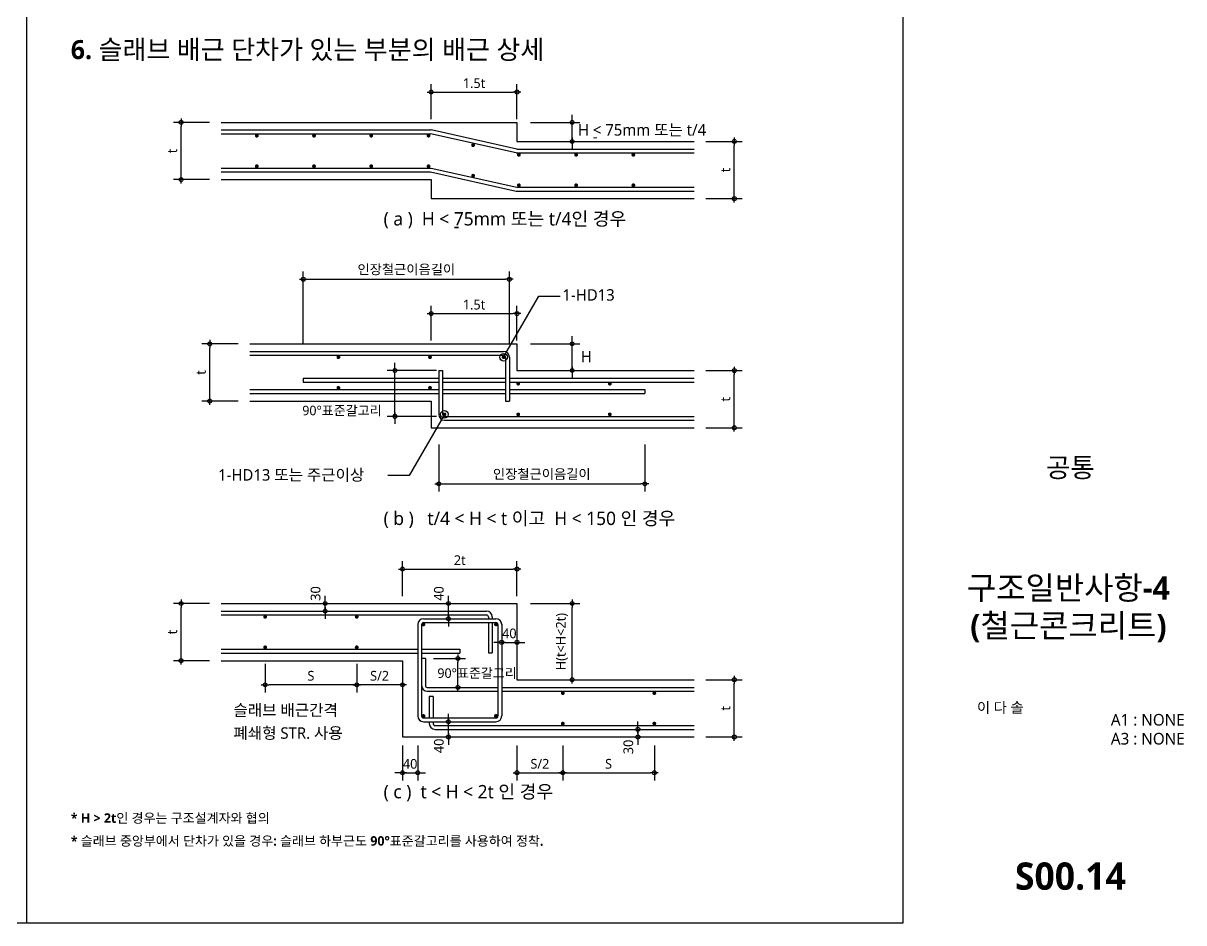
# Model space of a CAD drawing. Header units: millimetres. Extents: x 4573 to 501064, y -176100 to -4304.
# Drawn here: x 303045 to 332864, y -57300 to -34179 of the extents above; entities that cross this region are included whole.
import ezdxf
from ezdxf.enums import TextEntityAlignment as Align

# ---------------------------------------------------------------- set-up
doc = ezdxf.new("R2010")
doc.units = ezdxf.units.MM
doc.header["$LTSCALE"] = 800
doc.layers.get('Defpoints').update_dxf_attribs({"color": 147})
for name, color, linetype in [('BAR', 40, 'Continuous'), ('BAR-S', 4, 'Continuous'), ('DIM', 7, 'Continuous'), ('ELE4', 4, 'Continuous'), ('MIDDLE', 6, 'Continuous'), ('RXLEADER', 7, 'Continuous'), ('SHT', 5, 'Continuous'), ('TEXT', 3, 'Continuous'), ('TITLE', 7, 'Continuous'), ('W1', 2, 'Continuous')]:
    doc.layers.add(name, color=color, linetype=linetype)
doc.styles.get("Standard").update_dxf_attribs({"font": 'malgun.ttf'})
doc.styles.add('XR-SHEET-맑은고딕', font='malgun.ttf')
doc.styles.add('맑은고딕', font='malgun.ttf')
doc.styles.add('맑은고딕B', font='malgunbd.ttf')
doc.styles.add('스타일1', font='malgun.ttf')
doc.dimstyles.new('DIM1', dxfattribs={"dimscale": 10, "dimtxt": 3, "dimasz": 1, "dimexe": 2, "dimexo": 3, "dimgap": 1, "dimtad": 1, "dimdec": 0, "dimzin": 0, "dimdsep": 46, "dimtxsty": 'XR-SHEET-맑은고딕', "dimblk1": 'DIMDOT', "dimblk2": 'DIMDOT', "dimsah": 1, "dimcen": -1, "dimdle": 1.5, "dimclrt": 3, "dimadec": 0, "dimazin": 0, "dimtfac": 1, "dimtdec": 0, "dimtix": 1, "dimtmove": 2, "dimatfit": 3, "dimldrblk": 'DIMDOT', "dimfxl": 1, "dimtvp": 1, "dimtolj": 1, "dimtzin": 0, "dimarcsym": 0})

# ---------------------------------------------------------------- blocks, each defined once
blk = doc.blocks.new('DIMDOT')
at = {"layer": 'DIM'}
blk.add_line((1, 0), (-1, 0), dxfattribs=at)
blk.add_circle((0, 0), 0.5, dxfattribs=at)
blk = doc.blocks.new('*D78')
at = {"layer": 'Defpoints', "color": 0, "transparency": 16777216}
for p in [(309261, -50345), (311614, -50345), (309261, -51183)]:
    blk.add_point(p, dxfattribs=at)
at = {"layer": 'DIM', "color": 0, "lineweight": -2, "transparency": 16777216}
for p, q in [((309261, -50645), (309261, -51383)), ((311614, -50645), (311614, -51383)), ((311514, -51183), (309361, -51183))]:
    blk.add_line(p, q, dxfattribs=at)
at = {"layer": 'DIM', "color": 0, "lineweight": -2, "transparency": 16777216, "xscale": 100, "yscale": 100, "zscale": 100, "rotation": 180}
blk.add_blockref('DIMDOT', (309261, -51183), dxfattribs=at)
at = {"layer": 'DIM', "color": 0, "lineweight": -2, "transparency": 16777216, "xscale": 100, "yscale": 100, "zscale": 100}
blk.add_blockref('DIMDOT', (311614, -51183), dxfattribs=at)
at = {"layer": 'DIM', "color": 4, "transparency": 16777216, "insert": (310437, -50953), "char_height": 250, "attachment_point": 5}
blk.add_mtext('\\A1;S', dxfattribs=at)
blk = doc.blocks.new('*D79')
at = {"layer": 'Defpoints', "color": 0, "transparency": 16777216}
for p in [(310039, -49093), (310803, -49093), (310039, -49289)]:
    blk.add_point(p, dxfattribs=at)
at = {"layer": 'DIM', "color": 0, "lineweight": -2, "transparency": 16777216}
for p, q in [((310803, -48993), (310803, -48893)), ((310339, -49093), (311003, -49093)), ((310803, -49289), (310803, -49093)), ((310339, -49289), (311003, -49289)), ((310803, -49389), (310803, -49489))]:
    blk.add_line(p, q, dxfattribs=at)
at = {"layer": 'DIM', "color": 0, "lineweight": -2, "transparency": 16777216, "xscale": 100, "yscale": 100, "zscale": 100}
for p, rotation in [((310803, -49093), 270), ((310803, -49289), 90)]:
    blk.add_blockref('DIMDOT', p, dxfattribs=dict(at, rotation=rotation))
at = {"layer": 'DIM', "color": 4, "transparency": 16777216, "insert": (310557, -48837), "char_height": 250, "attachment_point": 5, "rotation": 90}
blk.add_mtext('\\A1;30', dxfattribs=at)
blk = doc.blocks.new('*D80')
at = {"layer": 'Defpoints', "color": 0, "transparency": 16777216}
for p in [(307102, -49093), (308132, -49093), (308132, -50563)]:
    blk.add_point(p, dxfattribs=at)
at = {"layer": 'DIM', "color": 0, "lineweight": -2, "transparency": 16777216}
for p, q in [((307832, -49093), (306902, -49093)), ((307102, -50463), (307102, -49193)), ((307832, -50563), (306902, -50563))]:
    blk.add_line(p, q, dxfattribs=at)
at = {"layer": 'DIM', "color": 0, "lineweight": -2, "transparency": 16777216, "xscale": 100, "yscale": 100, "zscale": 100}
for p, rotation in [((307102, -49093), 90), ((307102, -50563), 270)]:
    blk.add_blockref('DIMDOT', p, dxfattribs=dict(at, rotation=rotation))
at = {"layer": 'DIM', "color": 4, "transparency": 16777216, "insert": (306876, -49828), "char_height": 250, "attachment_point": 5, "rotation": 90}
blk.add_mtext('\\A1;t', dxfattribs=at)
blk = doc.blocks.new('*D81')
at = {"layer": 'Defpoints', "color": 0, "transparency": 16777216}
for p in [(320286, -51053), (321316, -51053), (320286, -52524)]:
    blk.add_point(p, dxfattribs=at)
at = {"layer": 'DIM', "color": 0, "lineweight": -2, "transparency": 16777216}
for p, q in [((320586, -51053), (321516, -51053)), ((321316, -52424), (321316, -51153)), ((320586, -52524), (321516, -52524))]:
    blk.add_line(p, q, dxfattribs=at)
at = {"layer": 'DIM', "color": 0, "lineweight": -2, "transparency": 16777216, "xscale": 100, "yscale": 100, "zscale": 100}
for p, rotation in [((321316, -51053), 90), ((321316, -52524), 270)]:
    blk.add_blockref('DIMDOT', p, dxfattribs=dict(at, rotation=rotation))
at = {"layer": 'DIM', "color": 4, "transparency": 16777216, "insert": (321090, -51789), "char_height": 250, "attachment_point": 5, "rotation": 90}
blk.add_mtext('\\A1;t', dxfattribs=at)
blk = doc.blocks.new('*D82')
at = {"layer": 'Defpoints', "color": 0, "transparency": 16777216}
for p in [(311614, -50345), (312790, -50345), (311614, -51183)]:
    blk.add_point(p, dxfattribs=at)
at = {"layer": 'DIM', "color": 0, "lineweight": -2, "transparency": 16777216}
for p, q in [((311614, -50645), (311614, -51383)), ((312790, -50645), (312790, -51383)), ((312690, -51183), (311714, -51183))]:
    blk.add_line(p, q, dxfattribs=at)
at = {"layer": 'DIM', "color": 0, "lineweight": -2, "transparency": 16777216, "xscale": 100, "yscale": 100, "zscale": 100, "rotation": 180}
blk.add_blockref('DIMDOT', (311614, -51183), dxfattribs=at)
at = {"layer": 'DIM', "color": 0, "lineweight": -2, "transparency": 16777216, "xscale": 100, "yscale": 100, "zscale": 100}
blk.add_blockref('DIMDOT', (312790, -51183), dxfattribs=at)
at = {"layer": 'DIM', "color": 4, "transparency": 16777216, "insert": (312202, -50953), "char_height": 250, "attachment_point": 5}
blk.add_mtext('\\A1;S/2', dxfattribs=at)
blk = doc.blocks.new('*D83')
at = {"layer": 'Defpoints', "color": 0, "transparency": 16777216}
for p in [(315731, -52440), (316908, -52440), (316908, -53444)]:
    blk.add_point(p, dxfattribs=at)
at = {"layer": 'DIM', "color": 0, "lineweight": -2, "transparency": 16777216}
for p, q in [((315731, -52740), (315731, -53644)), ((316908, -52740), (316908, -53644)), ((315831, -53444), (316808, -53444))]:
    blk.add_line(p, q, dxfattribs=at)
at = {"layer": 'DIM', "color": 0, "lineweight": -2, "transparency": 16777216, "xscale": 100, "yscale": 100, "zscale": 100, "rotation": 180}
blk.add_blockref('DIMDOT', (315731, -53444), dxfattribs=at)
at = {"layer": 'DIM', "color": 0, "lineweight": -2, "transparency": 16777216, "xscale": 100, "yscale": 100, "zscale": 100}
blk.add_blockref('DIMDOT', (316908, -53444), dxfattribs=at)
at = {"layer": 'DIM', "color": 4, "transparency": 16777216, "insert": (316320, -53215), "char_height": 250, "attachment_point": 5}
blk.add_mtext('\\A1;S/2', dxfattribs=at)
blk = doc.blocks.new('*D84')
at = {"layer": 'Defpoints', "color": 0, "transparency": 16777216}
for p in [(313207, -52132), (313970, -52132), (313207, -52524)]:
    blk.add_point(p, dxfattribs=at)
at = {"layer": 'DIM', "color": 0, "lineweight": -2, "transparency": 16777216}
for p, q in [((313507, -52132), (314170, -52132)), ((313970, -52032), (313970, -51932)), ((313970, -52524), (313970, -52132)), ((313507, -52524), (314170, -52524)), ((313970, -52624), (313970, -52724))]:
    blk.add_line(p, q, dxfattribs=at)
at = {"layer": 'DIM', "color": 0, "lineweight": -2, "transparency": 16777216, "xscale": 100, "yscale": 100, "zscale": 100}
for p, rotation in [((313970, -52132), 270), ((313970, -52524), 90)]:
    blk.add_blockref('DIMDOT', p, dxfattribs=dict(at, rotation=rotation))
at = {"layer": 'DIM', "color": 4, "transparency": 16777216, "insert": (313725, -52753), "char_height": 250, "attachment_point": 5, "rotation": 90}
blk.add_mtext('\\A1;40', dxfattribs=at)
blk = doc.blocks.new('*D85')
at = {"layer": 'Defpoints', "color": 0, "transparency": 16777216}
for p in [(312790, -52440), (313182, -52440), (313182, -53444)]:
    blk.add_point(p, dxfattribs=at)
at = {"layer": 'DIM', "color": 0, "lineweight": -2, "transparency": 16777216}
for p, q in [((312790, -52740), (312790, -53644)), ((313182, -52740), (313182, -53644)), ((312690, -53444), (312590, -53444)), ((312790, -53444), (313182, -53444)), ((313282, -53444), (313382, -53444))]:
    blk.add_line(p, q, dxfattribs=at)
at = {"layer": 'DIM', "color": 0, "lineweight": -2, "transparency": 16777216, "xscale": 100, "yscale": 100, "zscale": 100}
blk.add_blockref('DIMDOT', (312790, -53444), dxfattribs=at)
at = {"layer": 'DIM', "color": 0, "lineweight": -2, "transparency": 16777216, "xscale": 100, "yscale": 100, "zscale": 100, "rotation": 180}
blk.add_blockref('DIMDOT', (313182, -53444), dxfattribs=at)
at = {"layer": 'DIM', "color": 4, "transparency": 16777216, "insert": (312986, -53216), "char_height": 250, "attachment_point": 5}
blk.add_mtext('\\A1;40', dxfattribs=at)
blk = doc.blocks.new('*D86')
at = {"layer": 'Defpoints', "color": 0, "transparency": 16777216}
for p in [(318075, -52328), (318075, -52524), (318838, -52524)]:
    blk.add_point(p, dxfattribs=at)
at = {"layer": 'DIM', "color": 0, "lineweight": -2, "transparency": 16777216}
for p, q in [((318838, -52228), (318838, -52128)), ((318375, -52328), (319038, -52328)), ((318838, -52328), (318838, -52524)), ((318375, -52524), (319038, -52524)), ((318838, -52624), (318838, -52724))]:
    blk.add_line(p, q, dxfattribs=at)
at = {"layer": 'DIM', "color": 0, "lineweight": -2, "transparency": 16777216, "xscale": 100, "yscale": 100, "zscale": 100}
for p, rotation in [((318838, -52328), 270), ((318838, -52524), 90)]:
    blk.add_blockref('DIMDOT', p, dxfattribs=dict(at, rotation=rotation))
at = {"layer": 'DIM', "color": 4, "transparency": 16777216, "insert": (318593, -52780), "char_height": 250, "attachment_point": 5, "rotation": 90}
blk.add_mtext('\\A1;30', dxfattribs=at)
blk = doc.blocks.new('*D87')
at = {"layer": 'Defpoints', "color": 0, "transparency": 16777216}
for p in [(316908, -52440), (319261, -52440), (319261, -53444)]:
    blk.add_point(p, dxfattribs=at)
at = {"layer": 'DIM', "color": 0, "lineweight": -2, "transparency": 16777216}
for p, q in [((316908, -52740), (316908, -53644)), ((319261, -52740), (319261, -53644)), ((317008, -53444), (319161, -53444))]:
    blk.add_line(p, q, dxfattribs=at)
at = {"layer": 'DIM', "color": 0, "lineweight": -2, "transparency": 16777216, "xscale": 100, "yscale": 100, "zscale": 100, "rotation": 180}
blk.add_blockref('DIMDOT', (316908, -53444), dxfattribs=at)
at = {"layer": 'DIM', "color": 0, "lineweight": -2, "transparency": 16777216, "xscale": 100, "yscale": 100, "zscale": 100}
blk.add_blockref('DIMDOT', (319261, -53444), dxfattribs=at)
at = {"layer": 'DIM', "color": 4, "transparency": 16777216, "insert": (318084, -53215), "char_height": 250, "attachment_point": 5}
blk.add_mtext('\\A1;S', dxfattribs=at)
blk = doc.blocks.new('*D88')
at = {"layer": 'Defpoints', "color": 0, "transparency": 16777216}
for p in [(315783, -49093), (317150, -49093), (315783, -51053)]:
    blk.add_point(p, dxfattribs=at)
at = {"layer": 'DIM', "color": 0, "lineweight": -2, "transparency": 16777216}
for p, q in [((316083, -49093), (317350, -49093)), ((317150, -50953), (317150, -49193)), ((316083, -51053), (317350, -51053))]:
    blk.add_line(p, q, dxfattribs=at)
at = {"layer": 'DIM', "color": 0, "lineweight": -2, "transparency": 16777216, "xscale": 100, "yscale": 100, "zscale": 100}
for p, rotation in [((317150, -49093), 90), ((317150, -51053), 270)]:
    blk.add_blockref('DIMDOT', p, dxfattribs=dict(at, rotation=rotation))
at = {"layer": 'DIM', "color": 4, "transparency": 16777216, "insert": (316886, -50073), "char_height": 250, "attachment_point": 5, "rotation": 90}
blk.add_mtext('\\A1;H(t<H<2t)', dxfattribs=at)
blk = doc.blocks.new('*D89')
at = {"layer": 'Defpoints', "color": 0, "transparency": 16777216}
for p in [(313207, -49093), (313970, -49093), (313207, -49485)]:
    blk.add_point(p, dxfattribs=at)
at = {"layer": 'DIM', "color": 0, "lineweight": -2, "transparency": 16777216}
for p, q in [((313970, -48993), (313970, -48893)), ((313507, -49093), (314170, -49093)), ((313970, -49485), (313970, -49093)), ((313507, -49485), (314170, -49485)), ((313970, -49585), (313970, -49685))]:
    blk.add_line(p, q, dxfattribs=at)
at = {"layer": 'DIM', "color": 0, "lineweight": -2, "transparency": 16777216, "xscale": 100, "yscale": 100, "zscale": 100}
for p, rotation in [((313970, -49093), 270), ((313970, -49485), 90)]:
    blk.add_blockref('DIMDOT', p, dxfattribs=dict(at, rotation=rotation))
at = {"layer": 'DIM', "color": 4, "transparency": 16777216, "insert": (313725, -48837), "char_height": 250, "attachment_point": 5, "rotation": 90}
blk.add_mtext('\\A1;40', dxfattribs=at)
blk = doc.blocks.new('*D90')
at = {"layer": 'Defpoints', "color": 0, "transparency": 16777216}
for p in [(315731, -48208), (312790, -49202), (315731, -49202)]:
    blk.add_point(p, dxfattribs=at)
at = {"layer": 'DIM', "color": 0, "lineweight": -2, "transparency": 16777216}
for p, q in [((312790, -48902), (312790, -48008)), ((315731, -48902), (315731, -48008)), ((312890, -48208), (315631, -48208))]:
    blk.add_line(p, q, dxfattribs=at)
at = {"layer": 'DIM', "color": 0, "lineweight": -2, "transparency": 16777216, "xscale": 100, "yscale": 100, "zscale": 100, "rotation": 180}
blk.add_blockref('DIMDOT', (312790, -48208), dxfattribs=at)
at = {"layer": 'DIM', "color": 0, "lineweight": -2, "transparency": 16777216, "xscale": 100, "yscale": 100, "zscale": 100}
blk.add_blockref('DIMDOT', (315731, -48208), dxfattribs=at)
at = {"layer": 'DIM', "color": 4, "transparency": 16777216, "insert": (314261, -47981), "char_height": 250, "attachment_point": 5}
blk.add_mtext('\\A1;2t', dxfattribs=at)
blk = doc.blocks.new('*D91')
at = {"layer": 'Defpoints', "color": 0, "transparency": 16777216}
for p in [(315339, -49329), (315731, -49329), (315731, -50092)]:
    blk.add_point(p, dxfattribs=at)
at = {"layer": 'DIM', "color": 0, "lineweight": -2, "transparency": 16777216}
for p, q in [((315339, -49629), (315339, -50292)), ((315731, -49629), (315731, -50292)), ((315239, -50092), (315139, -50092)), ((315339, -50092), (315731, -50092)), ((315831, -50092), (315931, -50092))]:
    blk.add_line(p, q, dxfattribs=at)
at = {"layer": 'DIM', "color": 0, "lineweight": -2, "transparency": 16777216, "xscale": 100, "yscale": 100, "zscale": 100}
blk.add_blockref('DIMDOT', (315339, -50092), dxfattribs=at)
at = {"layer": 'DIM', "color": 0, "lineweight": -2, "transparency": 16777216, "xscale": 100, "yscale": 100, "zscale": 100, "rotation": 180}
blk.add_blockref('DIMDOT', (315731, -50092), dxfattribs=at)
at = {"layer": 'DIM', "color": 4, "transparency": 16777216, "insert": (315535, -49864), "char_height": 250, "attachment_point": 5}
blk.add_mtext('\\A1;40', dxfattribs=at)
blk = doc.blocks.new('*D92')
at = {"layer": 'Defpoints', "color": 0, "transparency": 16777216}
for p in [(315731, -35949), (313526, -36943), (315731, -36943)]:
    blk.add_point(p, dxfattribs=at)
at = {"layer": 'DIM', "color": 0, "lineweight": -2, "transparency": 16777216}
for p, q in [((313526, -36643), (313526, -35749)), ((315731, -36643), (315731, -35749)), ((313626, -35949), (315631, -35949))]:
    blk.add_line(p, q, dxfattribs=at)
at = {"layer": 'DIM', "color": 0, "lineweight": -2, "transparency": 16777216, "xscale": 100, "yscale": 100, "zscale": 100, "rotation": 180}
blk.add_blockref('DIMDOT', (313526, -35949), dxfattribs=at)
at = {"layer": 'DIM', "color": 0, "lineweight": -2, "transparency": 16777216, "xscale": 100, "yscale": 100, "zscale": 100}
blk.add_blockref('DIMDOT', (315731, -35949), dxfattribs=at)
at = {"layer": 'DIM', "color": 4, "transparency": 16777216, "insert": (314628, -35721), "char_height": 250, "attachment_point": 5}
blk.add_mtext('\\A1;1.5t', dxfattribs=at)
blk = doc.blocks.new('*D93')
at = {"layer": 'Defpoints', "color": 0, "transparency": 16777216}
for p in [(315535, -40760), (310241, -42738), (315535, -42738)]:
    blk.add_point(p, dxfattribs=at)
at = {"layer": 'DIM', "color": 0, "lineweight": -2, "transparency": 16777216}
for p, q in [((310241, -42438), (310241, -40560)), ((310341, -40760), (315435, -40760)), ((315535, -42438), (315535, -40560))]:
    blk.add_line(p, q, dxfattribs=at)
at = {"layer": 'DIM', "color": 0, "lineweight": -2, "transparency": 16777216, "xscale": 100, "yscale": 100, "zscale": 100, "rotation": 180}
blk.add_blockref('DIMDOT', (310241, -40760), dxfattribs=at)
at = {"layer": 'DIM', "color": 0, "lineweight": -2, "transparency": 16777216, "xscale": 100, "yscale": 100, "zscale": 100}
blk.add_blockref('DIMDOT', (315535, -40760), dxfattribs=at)
at = {"layer": 'DIM', "color": 4, "transparency": 16777216, "insert": (312888, -40520), "char_height": 250, "attachment_point": 5}
blk.add_mtext('\\A1;인장철근이음길이', dxfattribs=at)
blk = doc.blocks.new('*D94')
at = {"layer": 'Defpoints', "color": 0, "transparency": 16777216}
for p in [(307837, -42421), (308867, -42421), (308867, -43891)]:
    blk.add_point(p, dxfattribs=at)
at = {"layer": 'DIM', "color": 0, "lineweight": -2, "transparency": 16777216}
for p, q in [((308567, -42421), (307637, -42421)), ((307837, -43791), (307837, -42521)), ((308567, -43891), (307637, -43891))]:
    blk.add_line(p, q, dxfattribs=at)
at = {"layer": 'DIM', "color": 0, "lineweight": -2, "transparency": 16777216, "xscale": 100, "yscale": 100, "zscale": 100}
for p, rotation in [((307837, -42421), 90), ((307837, -43891), 270)]:
    blk.add_blockref('DIMDOT', p, dxfattribs=dict(at, rotation=rotation))
at = {"layer": 'DIM', "color": 4, "transparency": 16777216, "insert": (307611, -43156), "char_height": 250, "attachment_point": 5, "rotation": 90}
blk.add_mtext('\\A1;t', dxfattribs=at)
blk = doc.blocks.new('*D95')
at = {"layer": 'Defpoints', "color": 0, "transparency": 16777216}
for p in [(307102, -36727), (308132, -36727), (308132, -38198)]:
    blk.add_point(p, dxfattribs=at)
at = {"layer": 'DIM', "color": 0, "lineweight": -2, "transparency": 16777216}
for p, q in [((307832, -36727), (306902, -36727)), ((307102, -38098), (307102, -36827)), ((307832, -38198), (306902, -38198))]:
    blk.add_line(p, q, dxfattribs=at)
at = {"layer": 'DIM', "color": 0, "lineweight": -2, "transparency": 16777216, "xscale": 100, "yscale": 100, "zscale": 100}
for p, rotation in [((307102, -36727), 90), ((307102, -38198), 270)]:
    blk.add_blockref('DIMDOT', p, dxfattribs=dict(at, rotation=rotation))
at = {"layer": 'DIM', "color": 4, "transparency": 16777216, "insert": (306876, -37463), "char_height": 250, "attachment_point": 5, "rotation": 90}
blk.add_mtext('\\A1;t', dxfattribs=at)
blk = doc.blocks.new('*D96')
at = {"layer": 'Defpoints', "color": 0, "transparency": 16777216}
for p in [(313722, -44708), (319016, -44708), (319016, -46018)]:
    blk.add_point(p, dxfattribs=at)
at = {"layer": 'DIM', "color": 0, "lineweight": -2, "transparency": 16777216}
for p, q in [((313722, -45008), (313722, -46218)), ((319016, -45008), (319016, -46218)), ((313822, -46018), (318916, -46018))]:
    blk.add_line(p, q, dxfattribs=at)
at = {"layer": 'DIM', "color": 0, "lineweight": -2, "transparency": 16777216, "xscale": 100, "yscale": 100, "zscale": 100, "rotation": 180}
blk.add_blockref('DIMDOT', (313722, -46018), dxfattribs=at)
at = {"layer": 'DIM', "color": 0, "lineweight": -2, "transparency": 16777216, "xscale": 100, "yscale": 100, "zscale": 100}
blk.add_blockref('DIMDOT', (319016, -46018), dxfattribs=at)
at = {"layer": 'DIM', "color": 4, "transparency": 16777216, "insert": (316369, -45779), "char_height": 250, "attachment_point": 5}
blk.add_mtext('\\A1;인장철근이음길이', dxfattribs=at)
blk = doc.blocks.new('*D97')
at = {"layer": 'Defpoints', "color": 0, "transparency": 16777216}
for p in [(315731, -41642), (313526, -42636), (315731, -42636)]:
    blk.add_point(p, dxfattribs=at)
at = {"layer": 'DIM', "color": 0, "lineweight": -2, "transparency": 16777216}
for p, q in [((313526, -42336), (313526, -41442)), ((315731, -42336), (315731, -41442)), ((313626, -41642), (315631, -41642))]:
    blk.add_line(p, q, dxfattribs=at)
at = {"layer": 'DIM', "color": 0, "lineweight": -2, "transparency": 16777216, "xscale": 100, "yscale": 100, "zscale": 100, "rotation": 180}
blk.add_blockref('DIMDOT', (313526, -41642), dxfattribs=at)
at = {"layer": 'DIM', "color": 0, "lineweight": -2, "transparency": 16777216, "xscale": 100, "yscale": 100, "zscale": 100}
blk.add_blockref('DIMDOT', (315731, -41642), dxfattribs=at)
at = {"layer": 'DIM', "color": 4, "transparency": 16777216, "insert": (314628, -41414), "char_height": 250, "attachment_point": 5}
blk.add_mtext('\\A1;1.5t', dxfattribs=at)
blk = doc.blocks.new('*D98')
at = {"layer": 'Defpoints', "color": 0, "transparency": 16777216}
for p in [(320286, -43107), (321316, -43107), (320286, -44577)]:
    blk.add_point(p, dxfattribs=at)
at = {"layer": 'DIM', "color": 0, "lineweight": -2, "transparency": 16777216}
for p, q in [((320586, -43107), (321516, -43107)), ((321316, -44477), (321316, -43207)), ((320586, -44577), (321516, -44577))]:
    blk.add_line(p, q, dxfattribs=at)
at = {"layer": 'DIM', "color": 0, "lineweight": -2, "transparency": 16777216, "xscale": 100, "yscale": 100, "zscale": 100}
for p, rotation in [((321316, -43107), 90), ((321316, -44577), 270)]:
    blk.add_blockref('DIMDOT', p, dxfattribs=dict(at, rotation=rotation))
at = {"layer": 'DIM', "color": 4, "transparency": 16777216, "insert": (321090, -43842), "char_height": 250, "attachment_point": 5, "rotation": 90}
blk.add_mtext('\\A1;t', dxfattribs=at)
blk = doc.blocks.new('*D74')
at = {"layer": 'Defpoints', "color": 0, "transparency": 16777216}
for p in [(320286, -37218), (321316, -37218), (320286, -38688)]:
    blk.add_point(p, dxfattribs=at)
at = {"layer": 'DIM', "color": 0, "lineweight": -2, "transparency": 16777216}
for p, q in [((320586, -37218), (321516, -37218)), ((321316, -38588), (321316, -37318)), ((320586, -38688), (321516, -38688))]:
    blk.add_line(p, q, dxfattribs=at)
at = {"layer": 'DIM', "color": 0, "lineweight": -2, "transparency": 16777216, "xscale": 100, "yscale": 100, "zscale": 100}
for p, rotation in [((321316, -37218), 90), ((321316, -38688), 270)]:
    blk.add_blockref('DIMDOT', p, dxfattribs=dict(at, rotation=rotation))
at = {"layer": 'DIM', "color": 4, "transparency": 16777216, "insert": (321090, -37953), "char_height": 250, "attachment_point": 5, "rotation": 90}
blk.add_mtext('\\A1;t', dxfattribs=at)
blk = doc.blocks.new('TITLE')
at = {"layer": 'TITLE', "style": '스타일1'}
for tag, height, p in [('동명칭', 6, (776.77, -457.26)), ('SCALE-A1', 3, (797.5, -522)), ('SCALE-A3', 3, (797.5, -527)), ('DATA', 3, (797.5, -540))]:
    blk.add_attdef(tag, text='', height=height, dxfattribs=at).set_placement(p, align=Align.MIDDLE)
for tag, height, p in [('TITLE1', 6, (776.5, -479.4)), ('TITLE4', 6, (776.5, -484.39)), ('TITLE2', 6, (776.5, -489)), ('TITLE5', 6, (776.5, -493.99)), ('TITLE3', 6, (776.5, -498.7)), ('NAME-1', 3, (760.16, -517.5)), ('NAME-2', 3, (760.16, -526.5)), ('A0.00', 7, (776.5, -561))]:
    blk.add_attdef(tag, text='', height=height, dxfattribs=at).set_placement(p, align=Align.MIDDLE_CENTER)

msp = doc.modelspace()

# ---------------------------------------------------------------- linework, layer by layer
at = {"layer": 'BAR'}
for p, q in [((308131.9, -36923.6), (313525.5, -36923.6)), ((315731.4, -37413.8), (313525.5, -36923.6)), ((308131.9, -37021.6), (313508.6, -37021.6)), ((315714.5, -37511.8), (313508.6, -37021.6)), ((315714.5, -37511.8), (320285.9, -37511.8)), ((315731.4, -37413.8), (320285.9, -37413.8)), ((308131.9, -37904), (313525.5, -37904)), ((308131.9, -38002), (313508.6, -38002)), ((313508.6, -38002), (315714.5, -38492.2)), ((313525.5, -37904), (315731.4, -38394.2)), ((315731.4, -38394.2), (320285.9, -38394.2)), ((315714.5, -38492.2), (320285.9, -38492.2)), ((308867.2, -42616.6), (315388.2, -42616.6)), ((308867.2, -42714.6), (315388.2, -42714.6)), ((315437.3, -42763.6), (315437.3, -43891.1)), ((315535.3, -42763.6), (315535.3, -43891.1)), ((313721.6, -43106.8), (313721.6, -44234.2)), ((313721.6, -43106.8), (313819.6, -43106.8)), ((313819.6, -43106.8), (313819.6, -44234.2)), ((310241.2, -43302.9), (313721.6, -43302.9)), ((310241.2, -43302.9), (310241.2, -43400.9)), ((310241.2, -43400.9), (313721.6, -43400.9)), ((313819.6, -43302.9), (315437.3, -43302.9)), ((313819.6, -43400.9), (315437.3, -43400.9)), ((315535.3, -43302.9), (320285.9, -43302.9)), ((315535.3, -43400.9), (320285.9, -43400.9)), ((308867.2, -43597), (313721.6, -43597)), ((308867.2, -43695), (313721.6, -43695)), ((313819.6, -43597), (315437.3, -43597)), ((313819.6, -43695), (315437.3, -43695)), ((315535.3, -43597), (319015.7, -43597)), ((315535.3, -43695), (319015.7, -43695)), ((319015.7, -43597), (319015.7, -43695)), ((315437.3, -43891.1), (315535.3, -43891.1)), ((313868.6, -44283.3), (320285.9, -44283.3)), ((313868.6, -44381.3), (320285.9, -44381.3)), ((308131.9, -49288.6), (314947.1, -49288.6)), ((308131.9, -49386.6), (314947.1, -49386.6)), ((313329.4, -49484.7), (315192.2, -49484.7)), ((314996.1, -49435.6), (314996.1, -49484.7)), ((315094.1, -49435.6), (315094.1, -49484.7)), ((313182.4, -49631.7), (313182.4, -51984.7)), ((313280.4, -49631.7), (313280.4, -51984.7)), ((313329.4, -49582.7), (315192.2, -49582.7)), ((314996.1, -49582.7), (314996.1, -50364.3)), ((315094.1, -49582.7), (315094.1, -50364.3)), ((315241.2, -49631.7), (315241.2, -51984.7)), ((315339.2, -49631.7), (315339.2, -51984.7)), ((308131.9, -50269), (313182.4, -50269)), ((308131.9, -50367), (313182.4, -50367)), ((313280.4, -50269), (314260.8, -50269)), ((313280.4, -50367), (314260.8, -50367)), ((314260.8, -50269), (314260.8, -50367)), ((314996.1, -50364.3), (315094.1, -50364.3)), ((313378.4, -50505.7), (313280.4, -50505.7)), ((313378.4, -50505.7), (313378.4, -51200.4)), ((313427.5, -51249.4), (315241.2, -51249.4)), ((315339.2, -51249.4), (320285.9, -51249.4)), ((313427.5, -51347.4), (315241.2, -51347.4)), ((313478.4, -51486.1), (313478.4, -52033.7)), ((313576.4, -51486.1), (313478.4, -51486.1)), ((313576.4, -51486.1), (313576.4, -52033.7)), ((315339.2, -51347.4), (320285.9, -51347.4)), ((313329.4, -52033.7), (315192.2, -52033.7)), ((313329.4, -52131.7), (315192.2, -52131.7)), ((313478.4, -52131.7), (313478.4, -52180.7)), ((313576.4, -52131.7), (313576.4, -52180.7)), ((313625.5, -52229.8), (320285.9, -52229.8)), ((313625.5, -52327.8), (320285.9, -52327.8))]:
    msp.add_line(p, q, dxfattribs=at)
for centre, radius, start, end in [((315388.2, -42763.6), 147.1, 0, 90), ((315388.2, -42763.6), 49, 0, 90), ((313868.6, -44234.2), 147.1, 180, 270), ((313868.6, -44234.2), 49, 180, 270), ((313329.4, -49631.7), 147.1, 90, 180), ((314947.1, -49435.6), 147.1, 0, 90), ((314947.1, -49435.6), 49, 0, 90), ((315192.2, -49631.7), 147.1, 0, 90), ((313329.4, -49631.7), 49, 90, 180), ((315192.2, -49631.7), 49, 0, 90), ((313427.5, -51200.4), 147.1, 180, 270), ((313427.5, -51200.4), 49, 180, 270), ((313329.4, -51984.7), 147.1, 180, 270), ((313329.4, -51984.7), 49, 180, 270), ((313625.5, -52180.7), 147.1, 180, 270), ((313625.5, -52180.7), 49, 180, 270), ((315192.2, -51984.7), 49, 270, 0), ((315192.2, -51984.7), 147.1, 270, 0)]:
    msp.add_arc(centre, radius, start, end, dxfattribs=at)
at = {"layer": 'BAR-S', "const_width": 49}
for points in [[(309021.5, -37070.6, 1), (309070.5, -37070.6, 1)], [(310492.1, -37070.6, 1), (310541.1, -37070.6, 1)], [(311962.7, -37070.6, 1), (312011.7, -37070.6, 1)], [(313433.2, -37070.6, 1), (313482.3, -37070.6, 1)], [(314579.1, -37314.5, 1), (314628.1, -37314.5, 1)], [(315755.9, -37560.8, 1), (315804.9, -37560.8, 1)], [(317226.5, -37560.8, 1), (317275.5, -37560.8, 1)], [(318697.1, -37560.8, 1), (318746.1, -37560.8, 1)], [(309021.5, -37854.6, 1), (309070.5, -37854.6, 1)], [(310492.1, -37854.6, 1), (310541.1, -37854.6, 1)], [(311962.7, -37854.6, 1), (312011.7, -37854.6, 1)], [(313433.2, -37854.6, 1), (313482.3, -37854.6, 1)], [(314579.1, -38098.5, 1), (314628.1, -38098.5, 1)], [(315755.9, -38344.8, 1), (315804.9, -38344.8, 1)], [(317226.5, -38344.8, 1), (317275.5, -38344.8, 1)], [(318697.1, -38344.8, 1), (318746.1, -38344.8, 1)], [(311168.2, -42763.6, 1), (311119.2, -42763.6, 1)], [(313521.2, -42763.6, 1), (313472.1, -42763.6, 1)], [(315412.8, -42763.6, 1), (315363.7, -42763.6, 1)], [(311168.2, -43550.5, 1), (311119.2, -43550.5, 1)], [(313521.2, -43550.5, 1), (313472.1, -43550.5, 1)], [(315739.4, -43443.8, 1), (315788.4, -43443.8, 1)], [(318092.3, -43443.8, 1), (318141.4, -43443.8, 1)], [(313844.1, -44234.2, 1), (313893.1, -44234.2, 1)], [(315739.4, -44234.2, 1), (315788.4, -44234.2, 1)], [(318092.3, -44234.2, 1), (318141.4, -44234.2, 1)], [(309236.3, -49435.6, 1), (309285.3, -49435.6, 1)], [(311589.2, -49435.6, 1), (311638.2, -49435.6, 1)], [(313304.9, -49631.7, -1), (313353.9, -49631.7, -1)], [(315216.7, -49631.7, 1), (315167.7, -49631.7, 1)], [(309236.3, -50219.7, 1), (309285.3, -50219.7, 1)], [(311589.2, -50219.7, 1), (311638.2, -50219.7, 1)], [(316883.3, -51396.4, 1), (316932.4, -51396.4, 1)], [(319236.3, -51396.4, 1), (319285.3, -51396.4, 1)], [(313304.9, -51984.7, 1), (313353.9, -51984.7, 1)], [(315216.7, -51984.7, -1), (315167.7, -51984.7, -1)], [(316883.3, -52180.4, 1), (316932.4, -52180.4, 1)], [(319236.3, -52180.4, 1), (319285.3, -52180.4, 1)]]:
    msp.add_lwpolyline(points, format="xyb", close=True, dxfattribs=at)
at = {"layer": 'DIM'}
for p, q in [((317150, -36629.4), (317150, -36531.4)), ((316077.1, -36727.5), (317346.1, -36727.5)), ((317150, -37217.7), (317150, -36727.5)), ((317150, -37315.7), (317150, -37413.8)), ((317150, -42322.5), (317150, -42224.4)), ((316077.1, -42420.5), (317346.1, -42420.5)), ((317150, -43106.8), (317150, -42420.5)), ((312595, -43008.7), (312595, -42910.7)), ((313667.9, -43106.8), (312398.9, -43106.8)), ((312595, -44283.3), (312595, -43106.8)), ((317150, -43204.8), (317150, -43302.9)), ((313667.9, -44283.3), (312398.9, -44283.3)), ((312595, -44381.3), (312595, -44479.3)), ((313582.3, -50505.7), (314410.2, -50505.7)), ((314214.1, -51151.3), (314214.1, -50603.7))]:
    msp.add_line(p, q, dxfattribs=at)
at = {"layer": 'ELE4', "color": 2}
msp.add_line((303139.5, -57300), (303139.5, -6016.5), dxfattribs=at)
at = {"layer": 'ELE4'}
msp.add_lwpolyline([(256950, -57300), (325650, -57300), (325650, -6000), (256950, -6000)], close=True, dxfattribs=at)
at = {"layer": 'RXLEADER'}
for points in [[(315388.2, -42763.6), (316295.8, -41191.7), (316841.8, -41191.7)], [(313868.6, -44234.2), (312961.1, -45806.2), (312415.1, -45806.2)]]:
    msp.add_lwpolyline(points, dxfattribs=at)
msp.add_lwpolyline([(313182.4, -51824.7, 0, 98, 0), (312888.2, -51824.7, 0, 0, 0), (311684.4, -51824.7, 0, 0, 0)], format="xyseb", dxfattribs=at)
for centre in [(315388.2, -42763.6), (313868.6, -44234.2)]:
    msp.add_circle(centre, 98, dxfattribs=at)
at = {"layer": 'W1'}
for p, q in [((308131.9, -36727.5), (315731.4, -36727.5)), ((315731.4, -36727.5), (315731.4, -37217.7)), ((315731.4, -37217.7), (320285.9, -37217.7)), ((308131.9, -38198.1), (313525.5, -38198.1)), ((313525.5, -38198.1), (313525.5, -38688.3)), ((313525.5, -38688.3), (320285.9, -38688.3)), ((308867.2, -42420.5), (315731.4, -42420.5)), ((315731.4, -42420.5), (315731.4, -43106.8)), ((315731.4, -43106.8), (320285.9, -43106.8)), ((308867.2, -43891.1), (313525.5, -43891.1)), ((313525.5, -43891.1), (313525.5, -44577.4)), ((313525.5, -44577.4), (320285.9, -44577.4)), ((308131.9, -49092.5), (315731.4, -49092.5)), ((315731.4, -49092.5), (315731.4, -51053.3)), ((308131.9, -50563.1), (312790.2, -50563.1)), ((312790.2, -50563.1), (312790.2, -52523.9)), ((315731.4, -51053.3), (320285.9, -51053.3)), ((312790.2, -52523.9), (320285.9, -52523.9))]:
    msp.add_line(p, q, dxfattribs=at)

# ---------------------------------------------------------------- block references
at = {"layer": 'DIM', "linetype": 'ByBlock', "xscale": 98.0392156862745, "yscale": 98.0392156862745, "zscale": 98.0392156862745}
for p, rotation in [((317150, -36727.5), 270), ((317150, -37217.7), 90)]:
    msp.add_blockref('DIMDOT', p, dxfattribs=dict(at, rotation=rotation))
at = {"layer": 'DIM', "yscale": 98.0392156862745, "zscale": 98.0392156862745}
for p, xscale, rotation in [((317150, -42420.5), 98.0392156862745, 270), ((312595, -43106.8), -98.0392156862745, 90), ((317150, -43106.8), 98.0392156862745, 90), ((312595, -44283.3), -98.0392156862745, 270), ((314214.1, -50505.7), 98.0392156862745, 90), ((314214.1, -51249.4), 98.0392156862745, 270)]:
    msp.add_blockref('DIMDOT', p, dxfattribs=dict(at, xscale=xscale, rotation=rotation))
at = {"layer": 'TEXT'}
ref = msp.add_blockref('TITLE', (252300, -59400), dxfattribs=dict(at, xscale=100, yscale=100, zscale=100))
ref.add_attrib('TITLE2', '구조일반사항-4', dxfattribs={"layer": 'SHT', "color": 4, "height": 600, "style": '맑은고딕B'}).set_placement((329900, -48691.4), align=Align.MIDDLE_CENTER)
ref.add_attrib('TITLE3', '(철근콘크리트)', dxfattribs={"layer": 'SHT', "color": 4, "height": 600, "style": '맑은고딕B'}).set_placement((329900, -49661.8), align=Align.MIDDLE_CENTER)
ref.add_attrib('NAME-1', '이 다 솔', dxfattribs={"color": 3, "height": 270, "style": '맑은고딕'}).set_placement((327550, -51766.7), align=Align.MIDDLE_LEFT)
ref.add_attrib('SCALE-A1', 'A1 : NONE', dxfattribs={"layer": 'SHT', "color": 3, "height": 300, "style": '맑은고딕'}).set_placement((331939.1, -52082.8), align=Align.MIDDLE)
ref.add_attrib('SCALE-A3', 'A3 : NONE', dxfattribs={"layer": 'SHT', "color": 3, "height": 300, "style": '맑은고딕'}).set_placement((331939.1, -52569.2), align=Align.MIDDLE)
ref.add_attrib('A0.00', 'S00.14', dxfattribs={"layer": 'SHT', "color": 4, "height": 700, "style": '맑은고딕B'}).set_placement((329950, -56100), align=Align.MIDDLE_CENTER)

# ---------------------------------------------------------------- texts
at = {"layer": 'DIM', "attachment_point": 5, "style": 'XR-SHEET-맑은고딕'}
for s, insert, char_height in [('H < 75mm 또는 t/4', (318944.8, -36931.8), 294.118), ('-', (317739.7, -37088.6), 294.1), ('H', (317512.3, -42748.7), 294.1)]:
    msp.add_mtext(s, dxfattribs=dict(at, insert=insert, char_height=char_height))
at = {"layer": 'MIDDLE', "style": '맑은고딕B'}
msp.add_text('6. 슬래브 배근 단차가 있는 부분의 배근 상세', height=490.196, dxfattribs=at).set_placement((304267, -35101.9))
at = {"layer": 'TEXT', "linetype": 'Continuous', "style": 'XR-SHEET-맑은고딕'}
for s, height, p in [('( a )  H < 75mm 또는 t/4인 경우', 343.137, (312304.3, -39377.2)), ('-', 343.1, (314104.3, -39560.1)), ('1-HD13', 294.12, (316898.7, -41308.9)), ('90%%d표준갈고리', 245.1, (310214.9, -44255.9)), ('1-HD13 또는 주근이상', 294.118, (308051, -45935.1)), ('( b )   t/4 < H < t 이고  H < 150 인 경우', 343.137, (312304.3, -47076.5)), ('90%%d표준갈고리', 245.1, (313686.7, -51005.7)), ('슬래브 배근간격', 294.12, (308445.9, -51981.7)), ('폐쇄형 STR. 사용', 294.118, (308445.9, -52569.9)), ('( c )  t < H < 2t 인 경우', 343.137, (312304.3, -54101.2))]:
    msp.add_text(s, height=height, dxfattribs=at).set_placement(p)
at = {"layer": 'TEXT', "style": '맑은고딕B'}
msp.add_text('공통', height=500, dxfattribs=at).set_placement((329950, -45600), align=Align.MIDDLE_CENTER)
for s, p in [('* H > 2t인 경우는 구조설계자와 협의', (304267, -54730.4)), ('* 슬래브 중앙부에서 단차가 있을 경우: 슬래브 하부근도 90%%d표준갈고리를 사용하여 정착.', (304267, -55318.6))]:
    msp.add_text(s, height=245.098, dxfattribs=at).set_placement(p)

# ---------------------------------------------------------------- dimensions: what is measured, and where the dimension line sits
at = {"layer": 'DIM'}
for base, p1, p2, text, picture, middle in [((315731.4, -35948.9), (313525.5, -36942.7), (315731.4, -36942.7), '1.5t', '*D92', (314628.4, -35721.2)), ((315535.3, -40759.5), (310241.2, -42738.3), (315535.3, -42738.3), '인장철근이음길이', '*D93', (312888.2, -40520)), ((315731.4, -41641.9), (313525.5, -42635.8), (315731.4, -42635.8), '1.5t', '*D97', (314628.4, -41414.2)), ((315731.4, -48208.1), (312790.2, -49202), (315731.4, -49202), '2t', '*D90', (314260.8, -47981.4))]:
    dim = msp.add_linear_dim(base=base, p1=p1, p2=p2, text=text, dimstyle='DIM1', override={"dimscale": 100, "dimtxt": 2.5, "dimtxsty": 'Standard', "dimclrt": 4}, dxfattribs=at)
    dim.commit()
    dim.dimension.update_dxf_attribs({"geometry": picture, "text_midpoint": middle})
for base, p1, p2, angle, text, picture, middle in [((307101.8, -36727.5), (308131.9, -38198.1), (308131.9, -36727.5), 90, 't', '*D95', (306875.6, -37462.8)), ((321316, -37217.7), (320285.9, -38688.3), (320285.9, -37217.7), 270, 't', '*D74', (321089.8, -37953)), ((307837.1, -42420.5), (308867.2, -43891.1), (308867.2, -42420.5), 90, 't', '*D94', (307610.9, -43155.8)), ((321316, -43106.8), (320285.9, -44577.4), (320285.9, -43106.8), 270, 't', '*D98', (321089.8, -43842.1)), ((319015.7, -46018.5), (313721.6, -44708.1), (319015.7, -44708.1), 180, '인장철근이음길이', '*D96', (316368.6, -45779)), ((307101.8, -49092.5), (308131.9, -50563.1), (308131.9, -49092.5), 90, 't', '*D80', (306875.6, -49827.8)), ((317150, -49092.5), (315783, -51053.3), (315783, -49092.5), 270, 'H(t<H<2t)', '*D88', (316886.1, -50072.9)), ((315731.4, -50091.9), (315339.2, -49328.8), (315731.4, -49328.8), 180, '40', '*D91', (315535.3, -49864.3)), ((309260.8, -51182.7), (311613.7, -50344.8), (309260.8, -50344.8), 180, 'S', '*D78', (310437.3, -50953.4)), ((311613.7, -51182.7), (312790.2, -50344.8), (311613.7, -50344.8), 180, 'S/2', '*D82', (312202, -50953.4)), ((321316, -51053.3), (320285.9, -52523.9), (320285.9, -51053.3), 270, 't', '*D81', (321089.8, -51788.6)), ((313182.4, -53443.9), (312790.2, -52440.1), (313182.4, -52440.1), 180, '40', '*D85', (312986.3, -53216.3)), ((316907.9, -53443.9), (315731.4, -52440.1), (316907.9, -52440.1), 180, 'S/2', '*D83', (316319.6, -53214.7)), ((319260.8, -53443.9), (316907.9, -52440.1), (319260.8, -52440.1), 180, 'S', '*D87', (318084.3, -53214.7))]:
    dim = msp.add_linear_dim(base=base, p1=p1, p2=p2, angle=angle, text=text, dimstyle='DIM1', override={"dimscale": 100, "dimtxt": 2.5, "dimtxsty": 'Standard', "dimclrt": 4}, dxfattribs=at)
    dim.commit()
    dim.dimension.update_dxf_attribs({"geometry": picture, "text_midpoint": middle})
for base, p1, p2, text, picture, middle in [((310802.5, -49092.5), (310039.4, -49288.6), (310039.4, -49092.5), '30', '*D79', (310557.2, -48836.7)), ((313970.3, -49092.5), (313207.1, -49484.7), (313207.1, -49092.5), '40', '*D89', (313725, -48836.7)), ((313970.3, -52131.7), (313207.1, -52523.9), (313207.1, -52131.7), '40', '*D84', (313725, -52752.9)), ((318838, -52523.9), (318074.8, -52327.8), (318074.8, -52523.9), '30', '*D86', (318592.7, -52779.7))]:
    dim = msp.add_linear_dim(base=base, p1=p1, p2=p2, angle=270, text=text, dimstyle='DIM1', override={"dimscale": 100, "dimtxt": 2.5, "dimtxsty": 'Standard', "dimclrt": 4}, dxfattribs=at)
    dim.commit()
    dim.dimension.update_dxf_attribs({"geometry": picture, "text_midpoint": middle, "dimtype": 160})

doc.saveas('drawing.dxf')
